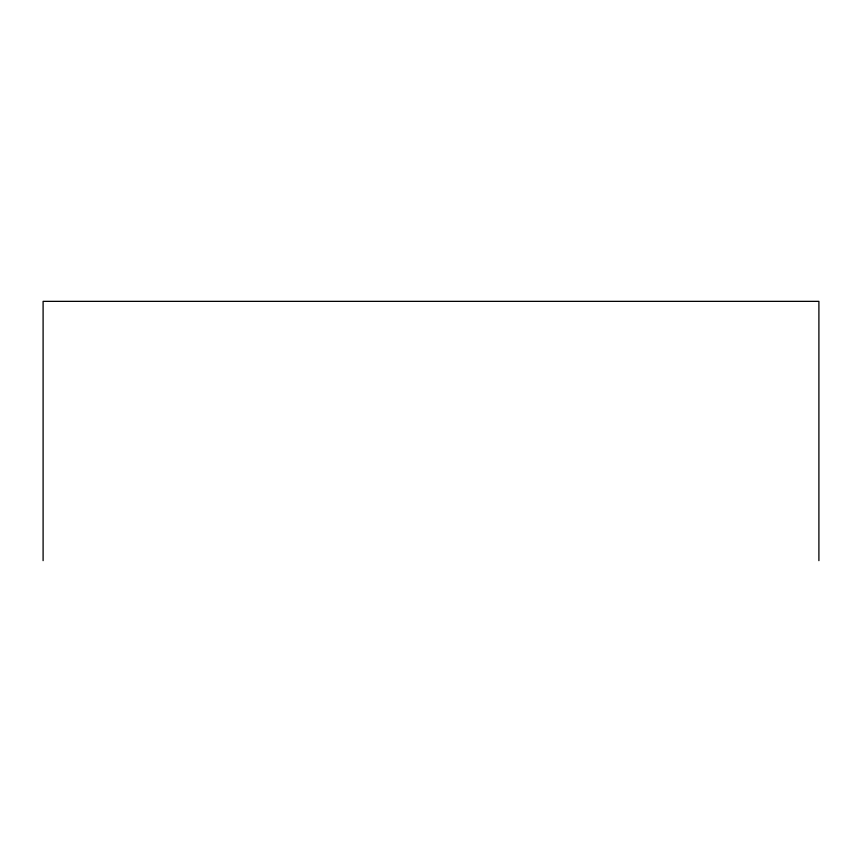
<?xml version="1.0" encoding="UTF-8"?>
<svg xmlns="http://www.w3.org/2000/svg" width="862" height="862" viewBox="0 0 862 862"><rect width="100%" height="100%" fill="white"/><g stroke="black" fill="none" stroke-linecap="round" stroke-linejoin="round"><path stroke-width="1.29" d="M818.9 560.645L818.9 301.355L43.1 301.355L43.1 560.645"/></g></svg>
